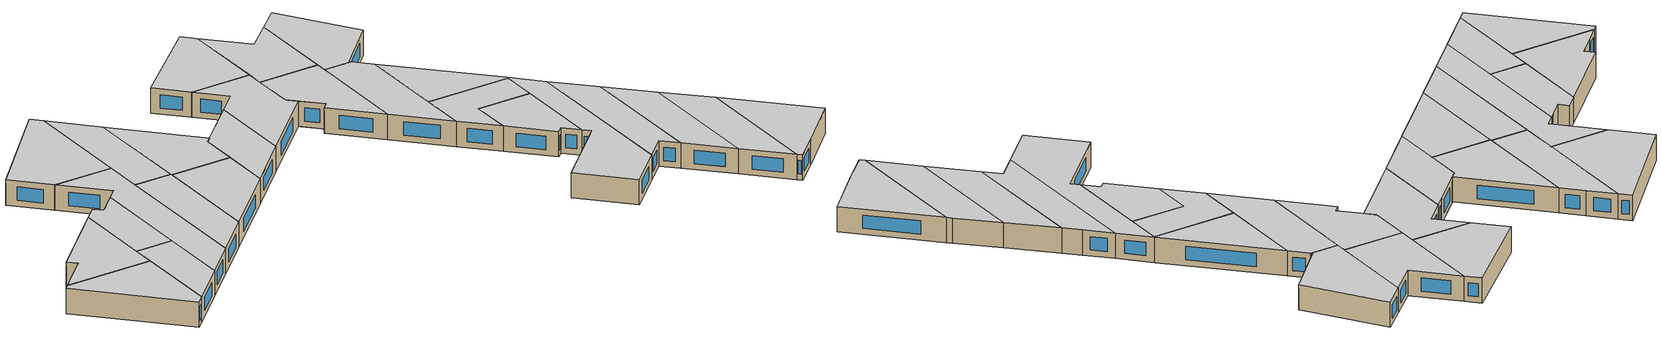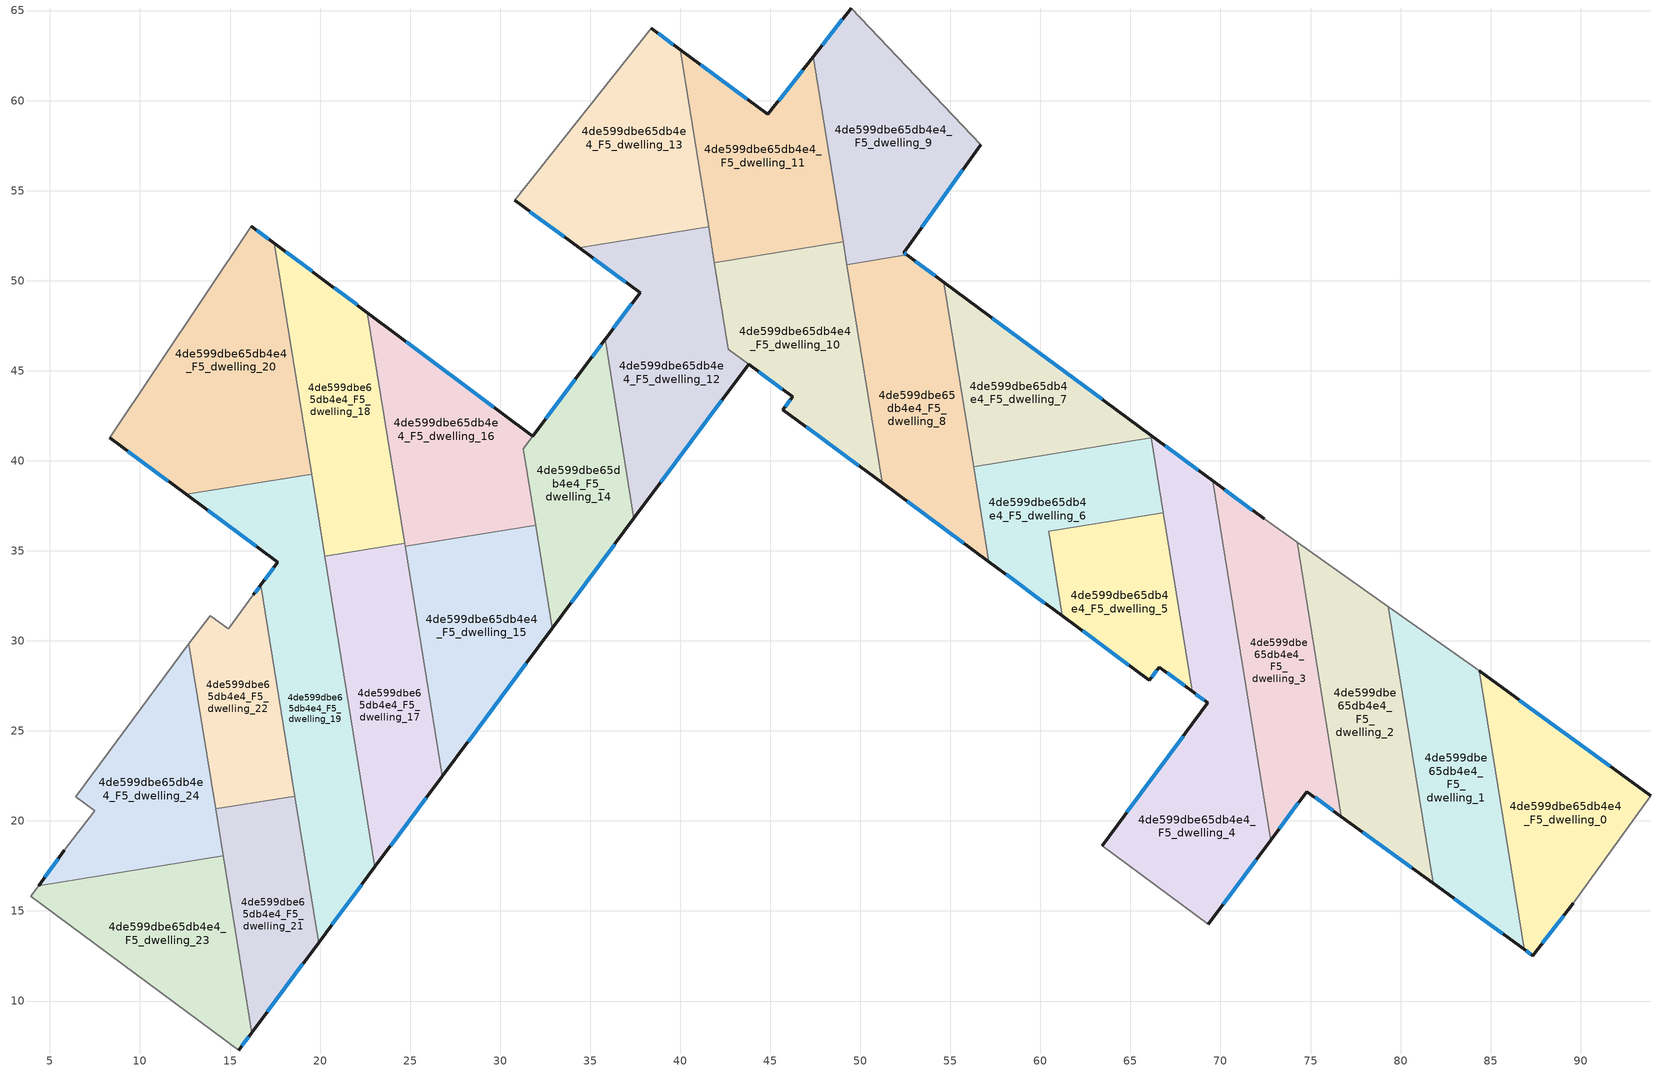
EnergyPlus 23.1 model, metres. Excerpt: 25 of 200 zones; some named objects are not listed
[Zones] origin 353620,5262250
4de599dbe65db4e4_F5_dwelling_0
 floor to 4de599dbe65db4e4_F4_dwelling_0 (EU_floor_Construction): 93.88,21.4 89.58,15.42 87.35,12.52 86.86,12.88 84.36,28.34 z15
 wall outside (EU_wall_Construction): 86.86,12.88 87.35,12.52 89.58,15.42 / 93.88,21.4 84.36,28.34 z15:18
 wall to 4de599dbe65db4e4_F5_dwelling_1 (EU_wall_Construction): 84.36,28.34 86.86,12.88 z15:18
 wall adiabatic (EU_wall_Construction): 89.58,15.42 93.88,21.4 z15:18
 window (EU_Window_Construction): 86.97,12.8 87.24,12.61 / 91.65,23.03 86.6,26.71 / 87.88,13.2 89.06,14.74 z15.7:17.3
 ceiling to 4de599dbe65db4e4_F6_dwelling_0 (EU_floor_Construction): 89.58,15.42 93.88,21.4 84.36,28.34 86.86,12.88 87.35,12.52 z18
4de599dbe65db4e4_F5_dwelling_1
 floor to 4de599dbe65db4e4_F4_dwelling_1 (EU_floor_Construction): 84.36,28.34 86.86,12.88 81.81,16.55 79.33,31.91 83.79,28.76 z15
 wall outside (EU_wall_Construction): 81.81,16.55 86.86,12.88 z15:18
 wall to 4de599dbe65db4e4_F5_dwelling_2 (EU_wall_Construction): 79.33,31.91 81.81,16.55 z15:18
 wall adiabatic (EU_wall_Construction): 84.36,28.34 83.79,28.76 79.33,31.91 z15:18
 window (EU_Window_Construction): 82.99,15.69 85.67,13.74 z15.7:17.3
 ceiling to 4de599dbe65db4e4_F6_dwelling_1 (EU_floor_Construction): 86.86,12.88 84.36,28.34 83.79,28.76 79.33,31.91 81.81,16.55 z18
4de599dbe65db4e4_F5_dwelling_10
 floor to 4de599dbe65db4e4_F4_dwelling_10 (EU_floor_Construction): 49.04,52.16 51.21,38.78 45.71,42.84 46.24,43.56 42.68,46.18 41.9,51 z15
 wall outside (EU_wall_Construction): 43.8,45.36 46.24,43.56 45.71,42.84 51.21,38.78 z15:18
 wall to 4de599dbe65db4e4_F5_dwelling_12 (EU_wall_Construction): 42.68,46.18 43.79,45.36 / 41.9,51 42.67,46.19 z15:18
 wall to 4de599dbe65db4e4_F5_dwelling_11 (EU_wall_Construction): 49.04,52.16 41.9,51 z15:18
 wall to 4de599dbe65db4e4_F5_dwelling_8 (EU_wall_Construction): 51.2,38.78 49.25,50.89 z15:18
 wall to 4de599dbe65db4e4_F5_dwelling_9 (EU_wall_Construction): 49.25,50.89 49.04,52.16 z15:18
 window (EU_Window_Construction): 47,41.89 49.91,39.73 / 46.11,43.39 45.83,43.01 / 44.37,44.93 45.66,43.98 z15.7:17.3
 ceiling to 4de599dbe65db4e4_F6_dwelling_10 (EU_floor_Construction): 51.21,38.78 49.04,52.16 41.9,51 42.68,46.18 46.24,43.56 45.71,42.84 z18
4de599dbe65db4e4_F5_dwelling_11
 floor to 4de599dbe65db4e4_F4_dwelling_11 (EU_floor_Construction): 47.39,62.44 49.04,52.16 41.9,51 39.99,62.83 44.86,59.23 z15
 wall outside (EU_wall_Construction): 47.39,62.44 44.86,59.23 39.99,62.83 z15:18
 wall to 4de599dbe65db4e4_F5_dwelling_9 (EU_wall_Construction): 49.04,52.16 47.39,62.44 z15:18
 wall to 4de599dbe65db4e4_F5_dwelling_13 (EU_wall_Construction): 39.99,62.83 41.58,52.99 z15:18
 wall to 4de599dbe65db4e4_F5_dwelling_12 (EU_wall_Construction): 41.58,52.99 41.9,51 z15:18
 window (EU_Window_Construction): 46.79,61.69 45.46,59.99 / 43.72,60.08 41.13,61.99 z15.7:17.3
 ceiling to 4de599dbe65db4e4_F6_dwelling_11 (EU_floor_Construction): 49.04,52.16 47.39,62.44 44.86,59.23 39.99,62.83 41.9,51 z18
4de599dbe65db4e4_F5_dwelling_12
 floor to 4de599dbe65db4e4_F4_dwelling_12 (EU_floor_Construction): 41.58,52.99 42.68,46.18 43.79,45.36 37.43,36.8 35.83,46.75 37.77,49.33 34.39,51.83 z15
 wall outside (EU_wall_Construction): 34.39,51.83 37.77,49.33 35.83,46.75 / 37.43,36.8 43.79,45.36 z15:18
 wall to 4de599dbe65db4e4_F5_dwelling_14 (EU_wall_Construction): 35.83,46.75 37.43,36.8 z15:18
 wall to 4de599dbe65db4e4_F5_dwelling_13 (EU_wall_Construction): 41.58,52.99 34.39,51.83 z15:18
 window (EU_Window_Construction): 37.31,48.73 36.28,47.35 / 35.18,51.24 36.97,49.92 / 38.93,38.81 42.3,43.35 z15.7:17.3
 ceiling to 4de599dbe65db4e4_F6_dwelling_12 (EU_floor_Construction): 37.43,36.8 43.79,45.36 42.68,46.18 41.58,52.99 34.39,51.83 37.77,49.33 35.83,46.75 z18
4de599dbe65db4e4_F5_dwelling_13
 floor to 4de599dbe65db4e4_F4_dwelling_13 (EU_floor_Construction): 39.99,62.83 41.58,52.99 34.39,51.83 30.82,54.46 38.4,64.01 z15
 wall outside (EU_wall_Construction): 30.82,54.46 34.39,51.83 / 39.99,62.83 38.4,64.01 z15:18
 wall adiabatic (EU_wall_Construction): 38.4,64.01 30.82,54.46 z15:18
 window (EU_Window_Construction): 31.66,53.84 33.55,52.44 / 39.61,63.11 38.77,63.73 z15.7:17.3
 ceiling to 4de599dbe65db4e4_F6_dwelling_13 (EU_floor_Construction): 41.58,52.99 39.99,62.83 38.4,64.01 30.82,54.46 34.39,51.83 z18
4de599dbe65db4e4_F5_dwelling_14
 floor to 4de599dbe65db4e4_F4_dwelling_14 (EU_floor_Construction): 35.83,46.75 37.43,36.8 32.89,30.7 31.29,40.66 34.88,45.49 z15
 wall outside (EU_wall_Construction): 32.89,30.7 37.43,36.8 / 35.83,46.75 34.88,45.49 31.81,41.37 z15:18
 wall to 4de599dbe65db4e4_F5_dwelling_15 (EU_wall_Construction): 31.97,36.41 32.89,30.7 z15:18
 wall to 4de599dbe65db4e4_F5_dwelling_16 (EU_wall_Construction): 31.81,41.37 31.28,40.66 / 31.29,40.66 31.97,36.41 z15:18
 window (EU_Window_Construction): 33.96,32.13 36.37,35.37 / 35.6,46.45 35.1,45.79 / 34.16,44.52 32.53,42.34 z15.7:17.3
 ceiling to 4de599dbe65db4e4_F6_dwelling_14 (EU_floor_Construction): 32.89,30.7 37.43,36.8 35.83,46.75 34.88,45.49 31.29,40.66 z18
4de599dbe65db4e4_F5_dwelling_15
 floor to 4de599dbe65db4e4_F4_dwelling_15 (EU_floor_Construction): 31.97,36.41 32.89,30.7 26.78,22.48 24.72,35.24 z15
 wall outside (EU_wall_Construction): 26.78,22.48 32.89,30.7 z15:18
 wall to 4de599dbe65db4e4_F5_dwelling_16 (EU_wall_Construction): 31.97,36.41 24.72,35.24 z15:18
 wall to 4de599dbe65db4e4_F5_dwelling_17 (EU_wall_Construction): 24.72,35.24 26.78,22.48 z15:18
 window (EU_Window_Construction): 28.22,24.41 31.46,28.77 z15.7:17.3
 ceiling to 4de599dbe65db4e4_F6_dwelling_15 (EU_floor_Construction): 26.78,22.48 32.89,30.7 31.97,36.41 24.72,35.24 z18
4de599dbe65db4e4_F5_dwelling_16
 floor to 4de599dbe65db4e4_F4_dwelling_16 (EU_floor_Construction): 31.81,41.37 31.28,40.66 31.97,36.41 24.72,35.24 24.69,35.42 22.63,48.23 z15
 wall outside (EU_wall_Construction): 31.81,41.37 22.63,48.23 z15:18
 wall to 4de599dbe65db4e4_F5_dwelling_18 (EU_wall_Construction): 22.63,48.23 24.69,35.42 z15:18
 wall to 4de599dbe65db4e4_F5_dwelling_17 (EU_wall_Construction): 24.69,35.42 24.72,35.24 z15:18
 window (EU_Window_Construction): 29.65,42.98 24.78,46.62 z15.7:17.3
 ceiling to 4de599dbe65db4e4_F6_dwelling_16 (EU_floor_Construction): 31.97,36.41 31.28,40.66 31.81,41.37 22.63,48.23 24.69,35.42 24.72,35.24 z18
4de599dbe65db4e4_F5_dwelling_17
 floor to 4de599dbe65db4e4_F4_dwelling_17 (EU_floor_Construction): 24.69,35.42 26.78,22.48 23.04,17.45 20.26,34.7 z15
 wall outside (EU_wall_Construction): 23.04,17.45 26.78,22.48 z15:18
 wall to 4de599dbe65db4e4_F5_dwelling_18 (EU_wall_Construction): 24.69,35.42 20.26,34.7 z15:18
 wall to 4de599dbe65db4e4_F5_dwelling_19 (EU_wall_Construction): 20.26,34.7 23.04,17.45 z15:18
 window (EU_Window_Construction): 23.92,18.63 25.91,21.3 z15.7:17.3
 ceiling to 4de599dbe65db4e4_F6_dwelling_17 (EU_floor_Construction): 23.04,17.45 26.78,22.48 24.69,35.42 20.26,34.7 z18
4de599dbe65db4e4_F5_dwelling_18
 floor to 4de599dbe65db4e4_F4_dwelling_18 (EU_floor_Construction): 22.63,48.23 24.69,35.42 20.26,34.7 17.45,52.08 20.22,50.03 z15
 wall outside (EU_wall_Construction): 22.63,48.23 20.22,50.03 17.45,52.08 z15:18
 wall to 4de599dbe65db4e4_F5_dwelling_20 (EU_wall_Construction): 17.45,52.08 19.52,39.26 z15:18
 wall to 4de599dbe65db4e4_F5_dwelling_19 (EU_wall_Construction): 19.52,39.25 20.26,34.7 z15:18
 window (EU_Window_Construction): 22.06,48.65 20.78,49.61 / 19.57,50.51 18.1,51.6 z15.7:17.3
 ceiling to 4de599dbe65db4e4_F6_dwelling_18 (EU_floor_Construction): 24.69,35.42 22.63,48.23 20.22,50.03 17.45,52.08 20.26,34.7 z18
4de599dbe65db4e4_F5_dwelling_19
 floor to 4de599dbe65db4e4_F4_dwelling_19 (EU_floor_Construction): 19.52,39.25 23.04,17.45 19.91,13.24 16.71,33.1 17.64,34.36 12.55,38.13 z15
 wall outside (EU_wall_Construction): 12.55,38.13 17.64,34.36 16.71,33.1 / 19.91,13.24 23.04,17.45 z15:18
 wall to 4de599dbe65db4e4_F5_dwelling_20 (EU_wall_Construction): 19.52,39.25 12.55,38.13 z15:18
 wall to 4de599dbe65db4e4_F5_dwelling_22 (EU_wall_Construction): 16.71,33.1 18.6,21.38 z15:18
 wall to 4de599dbe65db4e4_F5_dwelling_21 (EU_wall_Construction): 18.6,21.38 19.91,13.24 z15:18
 window (EU_Window_Construction): 17.42,34.06 16.93,33.4 / 13.75,37.24 16.45,35.24 / 20.65,14.22 22.31,16.46 z15.7:17.3
 ceiling to 4de599dbe65db4e4_F6_dwelling_19 (EU_floor_Construction): 19.91,13.24 23.04,17.45 19.52,39.25 12.55,38.13 17.64,34.36 16.71,33.1 z18
4de599dbe65db4e4_F5_dwelling_2
 floor to 4de599dbe65db4e4_F4_dwelling_2 (EU_floor_Construction): 79.33,31.91 81.81,16.55 76.72,20.24 74.26,35.48 z15
 wall outside (EU_wall_Construction): 76.72,20.24 81.81,16.55 z15:18
 wall to 4de599dbe65db4e4_F5_dwelling_3 (EU_wall_Construction): 74.26,35.48 76.72,20.24 z15:18
 wall adiabatic (EU_wall_Construction): 79.33,31.91 74.26,35.48 z15:18
 window (EU_Window_Construction): 77.91,19.37 80.61,17.41 z15.7:17.3
 ceiling to 4de599dbe65db4e4_F6_dwelling_2 (EU_floor_Construction): 81.81,16.55 79.33,31.91 74.26,35.48 76.72,20.24 z18
4de599dbe65db4e4_F5_dwelling_20
 floor to 4de599dbe65db4e4_F4_dwelling_20 (EU_floor_Construction): 17.45,52.08 19.52,39.25 12.55,38.13 8.31,41.28 16.19,53.02 z15
 wall outside (EU_wall_Construction): 8.31,41.28 12.55,38.13 / 17.45,52.08 16.19,53.02 z15:18
 wall adiabatic (EU_wall_Construction): 16.19,53.02 8.31,41.28 z15:18
 window (EU_Window_Construction): 9.31,40.54 11.56,38.87 / 17.16,52.3 16.48,52.8 z15.7:17.3
 ceiling to 4de599dbe65db4e4_F6_dwelling_20 (EU_floor_Construction): 19.52,39.25 17.45,52.08 16.19,53.02 8.31,41.28 12.55,38.13 z18
4de599dbe65db4e4_F5_dwelling_21
 floor to 4de599dbe65db4e4_F4_dwelling_21 (EU_floor_Construction): 18.6,21.38 19.91,13.24 16.2,8.24 14.2,20.67 z15
 wall outside (EU_wall_Construction): 16.2,8.24 19.91,13.24 z15:18
 wall to 4de599dbe65db4e4_F5_dwelling_22 (EU_wall_Construction): 18.6,21.38 14.2,20.67 z15:18
 wall to 4de599dbe65db4e4_F5_dwelling_23 (EU_wall_Construction): 14.62,18.06 16.2,8.24 z15:18
 wall to 4de599dbe65db4e4_F5_dwelling_24 (EU_wall_Construction): 14.19,20.67 14.62,18.06 z15:18
 window (EU_Window_Construction): 17.07,9.42 19.04,12.06 z15.7:17.3
 ceiling to 4de599dbe65db4e4_F6_dwelling_21 (EU_floor_Construction): 16.2,8.24 19.91,13.24 18.6,21.38 14.2,20.67 z18
4de599dbe65db4e4_F5_dwelling_22
 floor to 4de599dbe65db4e4_F4_dwelling_22 (EU_floor_Construction): 16.71,33.1 18.6,21.38 14.2,20.67 12.72,29.83 13.89,31.41 14.9,30.67 14.95,30.73 16.29,32.55 z15
 wall outside (EU_wall_Construction): 16.71,33.1 16.29,32.55 z15:18
 wall adiabatic (EU_wall_Construction): 16.29,32.55 14.95,30.73 14.9,30.67 13.89,31.41 12.72,29.83 z15:18
 wall to 4de599dbe65db4e4_F5_dwelling_24 (EU_wall_Construction): 12.72,29.83 14.2,20.67 z15:18
 window (EU_Window_Construction): 16.61,32.97 16.39,32.68 z15.7:17.3
 ceiling to 4de599dbe65db4e4_F6_dwelling_22 (EU_floor_Construction): 18.6,21.38 16.71,33.1 16.29,32.55 14.95,30.73 14.9,30.67 13.89,31.41 12.72,29.83 14.2,20.67 z18
4de599dbe65db4e4_F5_dwelling_23
 floor to 4de599dbe65db4e4_F4_dwelling_23 (EU_floor_Construction): 14.62,18.06 16.2,8.24 15.49,7.28 3.94,15.82 4.37,16.4 z15
 wall outside (EU_wall_Construction): 15.49,7.28 16.2,8.24 z15:18
 wall to 4de599dbe65db4e4_F5_dwelling_24 (EU_wall_Construction): 14.62,18.06 4.37,16.4 z15:18
 wall adiabatic (EU_wall_Construction): 4.37,16.4 3.94,15.82 15.49,7.28 z15:18
 window (EU_Window_Construction): 15.65,7.51 16.03,8.02 z15.7:17.3
 ceiling to 4de599dbe65db4e4_F6_dwelling_23 (EU_floor_Construction): 15.49,7.28 16.2,8.24 14.62,18.06 4.37,16.4 3.94,15.82 z18
4de599dbe65db4e4_F5_dwelling_24
 floor to 4de599dbe65db4e4_F4_dwelling_24 (EU_floor_Construction): 12.72,29.83 14.62,18.06 4.37,16.4 5.79,18.37 7.48,20.57 6.42,21.34 z15
 wall outside (EU_wall_Construction): 5.79,18.37 4.37,16.4 z15:18
 wall adiabatic (EU_wall_Construction): 12.72,29.83 6.42,21.34 7.48,20.57 5.79,18.37 z15:18
 window (EU_Window_Construction): 5.46,17.9 4.7,16.86 z15.7:17.3
 ceiling to 4de599dbe65db4e4_F6_dwelling_24 (EU_floor_Construction): 14.62,18.06 12.72,29.83 6.42,21.34 7.48,20.57 5.79,18.37 4.37,16.4 z18
4de599dbe65db4e4_F5_dwelling_3
 floor to 4de599dbe65db4e4_F4_dwelling_3 (EU_floor_Construction): 74.26,35.48 76.72,20.24 74.8,21.63 72.79,18.93 69.57,38.88 72.43,36.77 z15
 wall outside (EU_wall_Construction): 72.79,18.93 74.8,21.63 76.72,20.24 / 72.43,36.77 69.57,38.88 z15:18
 wall to 4de599dbe65db4e4_F5_dwelling_4 (EU_wall_Construction): 69.57,38.88 72.79,18.93 z15:18
 wall adiabatic (EU_wall_Construction): 74.26,35.48 72.43,36.77 z15:18
 window (EU_Window_Construction): 75.25,21.31 76.27,20.57 / 73.26,19.57 74.33,21 / 71.76,37.27 70.24,38.39 z15.7:17.3
 ceiling to 4de599dbe65db4e4_F6_dwelling_3 (EU_floor_Construction): 76.72,20.24 74.26,35.48 72.43,36.77 69.57,38.88 72.79,18.93 74.8,21.63 z18
4de599dbe65db4e4_F5_dwelling_4
 floor to 4de599dbe65db4e4_F4_dwelling_4 (EU_floor_Construction): 69.57,38.88 72.79,18.93 69.33,14.27 63.42,18.64 69.3,26.55 68.43,27.19 66.14,41.42 z15
 wall outside (EU_wall_Construction): 68.43,27.19 69.3,26.55 63.42,18.64 / 69.57,38.88 66.14,41.42 / 69.33,14.27 72.79,18.93 z15:18
 wall adiabatic (EU_wall_Construction): 63.42,18.64 69.33,14.27 z15:18
 wall to 4de599dbe65db4e4_F5_dwelling_5 (EU_wall_Construction): 66.83,37.11 68.43,27.19 z15:18
 wall to 4de599dbe65db4e4_F5_dwelling_6 (EU_wall_Construction): 66.16,41.27 66.83,37.11 z15:18
 wall to 4de599dbe65db4e4_F5_dwelling_7 (EU_wall_Construction): 66.14,41.42 66.16,41.27 z15:18
 window (EU_Window_Construction): 67.92,24.69 64.8,20.49 / 68.64,27.04 69.1,26.7 / 68.76,39.48 66.94,40.83 / 70.15,15.37 71.98,17.84 z15.7:17.3
 ceiling to 4de599dbe65db4e4_F6_dwelling_4 (EU_floor_Construction): 69.33,14.27 72.79,18.93 69.57,38.88 66.14,41.42 68.43,27.19 69.3,26.55 63.42,18.64 z18
4de599dbe65db4e4_F5_dwelling_5
 floor to 4de599dbe65db4e4_F4_dwelling_5 (EU_floor_Construction): 66.83,37.11 68.43,27.19 66.6,28.54 66.05,27.81 61.21,31.39 60.45,36.08 z15
 wall outside (EU_wall_Construction): 61.21,31.39 66.05,27.81 66.6,28.54 68.43,27.19 z15:18
 wall to 4de599dbe65db4e4_F5_dwelling_6 (EU_wall_Construction): 66.83,37.11 60.45,36.08 61.21,31.39 z15:18
 window (EU_Window_Construction): 67.03,28.22 68,27.51 / 66.18,27.98 66.47,28.37 / 62.35,30.55 64.92,28.65 z15.7:17.3
 ceiling to 4de599dbe65db4e4_F6_dwelling_5 (EU_floor_Construction): 68.43,27.19 66.83,37.11 60.45,36.08 61.21,31.39 66.05,27.81 66.6,28.54 z18
4de599dbe65db4e4_F5_dwelling_6
 floor to 4de599dbe65db4e4_F4_dwelling_6 (EU_floor_Construction): 66.16,41.27 66.83,37.11 60.45,36.08 61.21,31.39 57.14,34.4 56.29,39.68 z15
 wall outside (EU_wall_Construction): 57.14,34.4 61.21,31.39 z15:18
 wall to 4de599dbe65db4e4_F5_dwelling_7 (EU_wall_Construction): 66.16,41.27 56.29,39.68 z15:18
 wall to 4de599dbe65db4e4_F5_dwelling_8 (EU_wall_Construction): 56.29,39.68 57.14,34.4 z15:18
 window (EU_Window_Construction): 58.1,33.69 60.25,32.1 z15.7:17.3
 ceiling to 4de599dbe65db4e4_F6_dwelling_6 (EU_floor_Construction): 61.21,31.39 60.45,36.08 66.83,37.11 66.16,41.27 56.29,39.68 57.14,34.4 z18
4de599dbe65db4e4_F5_dwelling_7
 floor to 4de599dbe65db4e4_F4_dwelling_7 (EU_floor_Construction): 66.14,41.42 66.16,41.27 56.29,39.68 54.63,49.91 z15
 wall outside (EU_wall_Construction): 66.14,41.42 54.63,49.91 z15:18
 wall to 4de599dbe65db4e4_F5_dwelling_8 (EU_wall_Construction): 54.63,49.91 56.29,39.68 z15:18
 window (EU_Window_Construction): 63.43,43.42 57.33,47.92 z15.7:17.3
 ceiling to 4de599dbe65db4e4_F6_dwelling_7 (EU_floor_Construction): 66.16,41.27 66.14,41.42 54.63,49.91 56.29,39.68 z18
4de599dbe65db4e4_F5_dwelling_8
 floor to 4de599dbe65db4e4_F4_dwelling_8 (EU_floor_Construction): 54.63,49.91 57.14,34.4 51.21,38.78 49.25,50.89 52.58,51.43 z15
 wall outside (EU_wall_Construction): 51.21,38.78 57.14,34.4 / 54.63,49.91 52.58,51.43 z15:18
 wall to 4de599dbe65db4e4_F5_dwelling_9 (EU_wall_Construction): 52.58,51.43 49.25,50.89 z15:18
 window (EU_Window_Construction): 52.6,37.75 55.75,35.43 / 54.15,50.27 53.06,51.07 z15.7:17.3
 ceiling to 4de599dbe65db4e4_F6_dwelling_8 (EU_floor_Construction): 57.14,34.4 54.63,49.91 52.58,51.43 49.25,50.89 51.21,38.78 z18
4de599dbe65db4e4_F5_dwelling_9
 floor to 4de599dbe65db4e4_F4_dwelling_9 (EU_floor_Construction): 49.5,65.14 56.7,57.56 52.41,51.56 52.58,51.43 49.25,50.89 47.39,62.44 z15
 wall outside (EU_wall_Construction): 52.58,51.43 52.41,51.56 56.7,57.56 / 49.5,65.14 47.39,62.44 z15:18
 wall adiabatic (EU_wall_Construction): 56.7,57.56 49.5,65.14 z15:18
 window (EU_Window_Construction): 53.41,52.97 55.69,56.15 / 52.54,51.46 52.45,51.53 / 49.01,64.51 47.88,63.08 z15.7:17.3
 ceiling to 4de599dbe65db4e4_F6_dwelling_9 (EU_floor_Construction): 52.58,51.43 52.41,51.56 56.7,57.56 49.5,65.14 47.39,62.44 49.25,50.89 z18
[Building]
EU S2 Campaign: North Axis=0; Terrain=City; Solar Distribution=FullExterior
[Site:Location]
Budapest.Ferenc.Liszt.Intl.AP: Latitude=47.437; Longitude=19.256; Time Zone=1; Elevation=185
[SizingPeriod:WeatherFileDays]
AnnualSizingPeriod: Begin Month=1; Begin Day of Month=1; End Month=12; End Day of Month=31; Day of Week for Start Day=Monday; Use Weather File Daylight Saving Period=No; Use Weather File Rain and Snow Indicators=No
[MATERIAL]
EU_InternalMass_Material: Roughness=MediumRough; Thickness=0.1; Conductivity=1; Density=1800; Specific Heat=900; Thermal Absorptance=0.9; Solar Absorptance=0.7; Visible Absorptance=0.7
[MATERIAL:NOMASS] Roughness=MediumRough; Thermal Absorptance=0.9; Solar Absorptance=0.7; Visible Absorptance=0.7
Name | Thermal Resistance
EU_wall_NoMass | 0.832559
EU_floor_NoMass | 0.872794
[WINDOWMATERIAL:SIMPLEGLAZINGSYSTEM]
EU_Window_SimpleGlazing: UFactor=2.79869; Solar Heat Gain Coefficient=0.75; Visible Transmittance=0.75
[CONSTRUCTION]
EU_wall_Construction: EU_wall_NoMass
EU_floor_Construction: EU_floor_NoMass
EU_Window_Construction: EU_Window_SimpleGlazing
EU_InternalMass_Construction: EU_InternalMass_Material
[ZONE] Type=1; Multiplier=1; Ceiling Height=autocalculate; Floor Area=autocalculate; Part of Total Floor Area=Yes
Name | Volume
4de599dbe65db4e4_F5_dwelling_0 | 206.161
4de599dbe65db4e4_F5_dwelling_1 | 206.191
4de599dbe65db4e4_F5_dwelling_10 | 203.361
4de599dbe65db4e4_F5_dwelling_11 | 206.166
4de599dbe65db4e4_F5_dwelling_12 | 228.977
4de599dbe65db4e4_F5_dwelling_13 | 226.167
4de599dbe65db4e4_F5_dwelling_14 | 164.976
4de599dbe65db4e4_F5_dwelling_15 | 206.197
4de599dbe65db4e4_F5_dwelling_16 | 207.38
4de599dbe65db4e4_F5_dwelling_17 | 206.142
4de599dbe65db4e4_F5_dwelling_18 | 206.139
4de599dbe65db4e4_F5_dwelling_19 | 282.927
4de599dbe65db4e4_F5_dwelling_2 | 206.182
4de599dbe65db4e4_F5_dwelling_20 | 282.941
4de599dbe65db4e4_F5_dwelling_21 | 139.459
4de599dbe65db4e4_F5_dwelling_22 | 139.452
4de599dbe65db4e4_F5_dwelling_23 | 196.178
4de599dbe65db4e4_F5_dwelling_24 | 196.15
4de599dbe65db4e4_F5_dwelling_3 | 206.205
4de599dbe65db4e4_F5_dwelling_4 | 321.205
4de599dbe65db4e4_F5_dwelling_5 | 148.641
4de599dbe65db4e4_F5_dwelling_6 | 157.716
4de599dbe65db4e4_F5_dwelling_7 | 157.745
4de599dbe65db4e4_F5_dwelling_8; 4de599dbe65db4e4_F5_dwelling_9 | 225.868
[INTERNALMASS] Construction=EU_InternalMass_Construction
Name | Zone or ZoneList | Surface Area
4de599dbe65db4e4_F5_dwelling_0_EU_InternalMass | 4de599dbe65db4e4_F5_dwelling_0 | 68.7205
4de599dbe65db4e4_F5_dwelling_1_EU_InternalMass | 4de599dbe65db4e4_F5_dwelling_1 | 68.7302
4de599dbe65db4e4_F5_dwelling_2_EU_InternalMass | 4de599dbe65db4e4_F5_dwelling_2 | 68.7272
4de599dbe65db4e4_F5_dwelling_3_EU_InternalMass | 4de599dbe65db4e4_F5_dwelling_3 | 68.735
4de599dbe65db4e4_F5_dwelling_4_EU_InternalMass | 4de599dbe65db4e4_F5_dwelling_4 | 107.066
4de599dbe65db4e4_F5_dwelling_5_EU_InternalMass | 4de599dbe65db4e4_F5_dwelling_5 | 49.5475
4de599dbe65db4e4_F5_dwelling_6_EU_InternalMass | 4de599dbe65db4e4_F5_dwelling_6 | 52.5721
4de599dbe65db4e4_F5_dwelling_7_EU_InternalMass | 4de599dbe65db4e4_F5_dwelling_7 | 52.5799
4de599dbe65db4e4_F5_dwelling_8_EU_InternalMass | 4de599dbe65db4e4_F5_dwelling_8 | 75.2889
4de599dbe65db4e4_F5_dwelling_9_EU_InternalMass | 4de599dbe65db4e4_F5_dwelling_9 | 75.2868
4de599dbe65db4e4_F5_dwelling_10_EU_InternalMass | 4de599dbe65db4e4_F5_dwelling_10 | 67.7873
4de599dbe65db4e4_F5_dwelling_11_EU_InternalMass | 4de599dbe65db4e4_F5_dwelling_11 | 68.7213
4de599dbe65db4e4_F5_dwelling_12_EU_InternalMass | 4de599dbe65db4e4_F5_dwelling_12 | 76.3251
4de599dbe65db4e4_F5_dwelling_13_EU_InternalMass | 4de599dbe65db4e4_F5_dwelling_13 | 75.3926
4de599dbe65db4e4_F5_dwelling_14_EU_InternalMass | 4de599dbe65db4e4_F5_dwelling_14 | 55.0033
4de599dbe65db4e4_F5_dwelling_15_EU_InternalMass | 4de599dbe65db4e4_F5_dwelling_15 | 68.7342
4de599dbe65db4e4_F5_dwelling_16_EU_InternalMass | 4de599dbe65db4e4_F5_dwelling_16 | 69.1292
4de599dbe65db4e4_F5_dwelling_17_EU_InternalMass | 4de599dbe65db4e4_F5_dwelling_17 | 68.7122
4de599dbe65db4e4_F5_dwelling_18_EU_InternalMass | 4de599dbe65db4e4_F5_dwelling_18 | 68.7133
4de599dbe65db4e4_F5_dwelling_19_EU_InternalMass | 4de599dbe65db4e4_F5_dwelling_19 | 94.3094
4de599dbe65db4e4_F5_dwelling_20_EU_InternalMass | 4de599dbe65db4e4_F5_dwelling_20 | 94.3149
4de599dbe65db4e4_F5_dwelling_21_EU_InternalMass | 4de599dbe65db4e4_F5_dwelling_21 | 46.4874
4de599dbe65db4e4_F5_dwelling_22_EU_InternalMass | 4de599dbe65db4e4_F5_dwelling_22 | 46.4841
4de599dbe65db4e4_F5_dwelling_23_EU_InternalMass | 4de599dbe65db4e4_F5_dwelling_23 | 65.3925
4de599dbe65db4e4_F5_dwelling_24_EU_InternalMass | 4de599dbe65db4e4_F5_dwelling_24 | 65.3816
[OTHEREQUIPMENT] Fuel Type=Electricity; Design Level Calculation Method=Watts/Area; Power per Zone Floor Area=1; Fraction Latent=0; Fraction Radiant=0; Fraction Lost=0; Carbon Dioxide Generation Rate=0; EndUse Subcategory=EU_Step8_InternalGains
Name | Zone or ZoneList or Space or SpaceList | Schedule
EU_Step8_InternalGain_4de599dbe65db4e4_F5_dwelling_0_f000 | 4de599dbe65db4e4_F5_dwelling_0 | EU_Step8_GainSchedule_4de599dbe65db4e4_F5_dwelling_0_f000
EU_Step8_InternalGain_4de599dbe65db4e4_F5_dwelling_1_f000 | 4de599dbe65db4e4_F5_dwelling_1 | EU_Step8_GainSchedule_4de599dbe65db4e4_F5_dwelling_1_f000
EU_Step8_InternalGain_4de599dbe65db4e4_F5_dwelling_2_f000 | 4de599dbe65db4e4_F5_dwelling_2 | EU_Step8_GainSchedule_4de599dbe65db4e4_F5_dwelling_2_f000
EU_Step8_InternalGain_4de599dbe65db4e4_F5_dwelling_3_f000 | 4de599dbe65db4e4_F5_dwelling_3 | EU_Step8_GainSchedule_4de599dbe65db4e4_F5_dwelling_3_f000
EU_Step8_InternalGain_4de599dbe65db4e4_F5_dwelling_4_f000 | 4de599dbe65db4e4_F5_dwelling_4 | EU_Step8_GainSchedule_4de599dbe65db4e4_F5_dwelling_4_f000
EU_Step8_InternalGain_4de599dbe65db4e4_F5_dwelling_5_f000 | 4de599dbe65db4e4_F5_dwelling_5 | EU_Step8_GainSchedule_4de599dbe65db4e4_F5_dwelling_5_f000
EU_Step8_InternalGain_4de599dbe65db4e4_F5_dwelling_6_f000 | 4de599dbe65db4e4_F5_dwelling_6 | EU_Step8_GainSchedule_4de599dbe65db4e4_F5_dwelling_6_f000
EU_Step8_InternalGain_4de599dbe65db4e4_F5_dwelling_7_f000 | 4de599dbe65db4e4_F5_dwelling_7 | EU_Step8_GainSchedule_4de599dbe65db4e4_F5_dwelling_7_f000
EU_Step8_InternalGain_4de599dbe65db4e4_F5_dwelling_8_f000 | 4de599dbe65db4e4_F5_dwelling_8 | EU_Step8_GainSchedule_4de599dbe65db4e4_F5_dwelling_8_f000
EU_Step8_InternalGain_4de599dbe65db4e4_F5_dwelling_9_f000 | 4de599dbe65db4e4_F5_dwelling_9 | EU_Step8_GainSchedule_4de599dbe65db4e4_F5_dwelling_9_f000
EU_Step8_InternalGain_4de599dbe65db4e4_F5_dwelling_10_f000 | 4de599dbe65db4e4_F5_dwelling_10 | EU_Step8_GainSchedule_4de599dbe65db4e4_F5_dwelling_10_f000
EU_Step8_InternalGain_4de599dbe65db4e4_F5_dwelling_11_f000 | 4de599dbe65db4e4_F5_dwelling_11 | EU_Step8_GainSchedule_4de599dbe65db4e4_F5_dwelling_11_f000
EU_Step8_InternalGain_4de599dbe65db4e4_F5_dwelling_12_f000 | 4de599dbe65db4e4_F5_dwelling_12 | EU_Step8_GainSchedule_4de599dbe65db4e4_F5_dwelling_12_f000
EU_Step8_InternalGain_4de599dbe65db4e4_F5_dwelling_13_f000 | 4de599dbe65db4e4_F5_dwelling_13 | EU_Step8_GainSchedule_4de599dbe65db4e4_F5_dwelling_13_f000
EU_Step8_InternalGain_4de599dbe65db4e4_F5_dwelling_14_f000 | 4de599dbe65db4e4_F5_dwelling_14 | EU_Step8_GainSchedule_4de599dbe65db4e4_F5_dwelling_14_f000
EU_Step8_InternalGain_4de599dbe65db4e4_F5_dwelling_15_f000 | 4de599dbe65db4e4_F5_dwelling_15 | EU_Step8_GainSchedule_4de599dbe65db4e4_F5_dwelling_15_f000
EU_Step8_InternalGain_4de599dbe65db4e4_F5_dwelling_16_f000 | 4de599dbe65db4e4_F5_dwelling_16 | EU_Step8_GainSchedule_4de599dbe65db4e4_F5_dwelling_16_f000
EU_Step8_InternalGain_4de599dbe65db4e4_F5_dwelling_17_f000 | 4de599dbe65db4e4_F5_dwelling_17 | EU_Step8_GainSchedule_4de599dbe65db4e4_F5_dwelling_17_f000
EU_Step8_InternalGain_4de599dbe65db4e4_F5_dwelling_18_f000 | 4de599dbe65db4e4_F5_dwelling_18 | EU_Step8_GainSchedule_4de599dbe65db4e4_F5_dwelling_18_f000
EU_Step8_InternalGain_4de599dbe65db4e4_F5_dwelling_19_f000 | 4de599dbe65db4e4_F5_dwelling_19 | EU_Step8_GainSchedule_4de599dbe65db4e4_F5_dwelling_19_f000
EU_Step8_InternalGain_4de599dbe65db4e4_F5_dwelling_20_f000 | 4de599dbe65db4e4_F5_dwelling_20 | EU_Step8_GainSchedule_4de599dbe65db4e4_F5_dwelling_20_f000
EU_Step8_InternalGain_4de599dbe65db4e4_F5_dwelling_21_f000 | 4de599dbe65db4e4_F5_dwelling_21 | EU_Step8_GainSchedule_4de599dbe65db4e4_F5_dwelling_21_f000
EU_Step8_InternalGain_4de599dbe65db4e4_F5_dwelling_22_f000 | 4de599dbe65db4e4_F5_dwelling_22 | EU_Step8_GainSchedule_4de599dbe65db4e4_F5_dwelling_22_f000
EU_Step8_InternalGain_4de599dbe65db4e4_F5_dwelling_23_f000 | 4de599dbe65db4e4_F5_dwelling_23 | EU_Step8_GainSchedule_4de599dbe65db4e4_F5_dwelling_23_f000
EU_Step8_InternalGain_4de599dbe65db4e4_F5_dwelling_24_f000 | 4de599dbe65db4e4_F5_dwelling_24 | EU_Step8_GainSchedule_4de599dbe65db4e4_F5_dwelling_24_f000
[ZONEVENTILATION:DESIGNFLOWRATE] Schedule=EU_AlwaysOn; Design Flow Rate Calculation Method=AirChanges/Hour; Air Changes per Hour=0.475469; Ventilation Type=Natural; Fan Pressure Rise=0; Fan Total Efficiency=1; Constant Term Coefficient=1; Temperature Term Coefficient=0; Velocity Term Coefficient=0; Velocity Squared Term Coefficient=0; Minimum Indoor Temperature=-100; Maximum Indoor Temperature=100; Delta Temperature=-100; Minimum Outdoor Temperature=-100; Maximum Outdoor Temperature=100; Maximum Wind Speed=40
Name | Zone or ZoneList or Space or SpaceList
EU_ConstantAir_4de599dbe65db4e4_F5_dwelling_0 | 4de599dbe65db4e4_F5_dwelling_0
EU_ConstantAir_4de599dbe65db4e4_F5_dwelling_1 | 4de599dbe65db4e4_F5_dwelling_1
EU_ConstantAir_4de599dbe65db4e4_F5_dwelling_2 | 4de599dbe65db4e4_F5_dwelling_2
EU_ConstantAir_4de599dbe65db4e4_F5_dwelling_3 | 4de599dbe65db4e4_F5_dwelling_3
EU_ConstantAir_4de599dbe65db4e4_F5_dwelling_4 | 4de599dbe65db4e4_F5_dwelling_4
EU_ConstantAir_4de599dbe65db4e4_F5_dwelling_5 | 4de599dbe65db4e4_F5_dwelling_5
EU_ConstantAir_4de599dbe65db4e4_F5_dwelling_6 | 4de599dbe65db4e4_F5_dwelling_6
EU_ConstantAir_4de599dbe65db4e4_F5_dwelling_7 | 4de599dbe65db4e4_F5_dwelling_7
EU_ConstantAir_4de599dbe65db4e4_F5_dwelling_8 | 4de599dbe65db4e4_F5_dwelling_8
EU_ConstantAir_4de599dbe65db4e4_F5_dwelling_9 | 4de599dbe65db4e4_F5_dwelling_9
EU_ConstantAir_4de599dbe65db4e4_F5_dwelling_10 | 4de599dbe65db4e4_F5_dwelling_10
EU_ConstantAir_4de599dbe65db4e4_F5_dwelling_11 | 4de599dbe65db4e4_F5_dwelling_11
EU_ConstantAir_4de599dbe65db4e4_F5_dwelling_12 | 4de599dbe65db4e4_F5_dwelling_12
EU_ConstantAir_4de599dbe65db4e4_F5_dwelling_13 | 4de599dbe65db4e4_F5_dwelling_13
EU_ConstantAir_4de599dbe65db4e4_F5_dwelling_14 | 4de599dbe65db4e4_F5_dwelling_14
EU_ConstantAir_4de599dbe65db4e4_F5_dwelling_15 | 4de599dbe65db4e4_F5_dwelling_15
EU_ConstantAir_4de599dbe65db4e4_F5_dwelling_16 | 4de599dbe65db4e4_F5_dwelling_16
EU_ConstantAir_4de599dbe65db4e4_F5_dwelling_17 | 4de599dbe65db4e4_F5_dwelling_17
EU_ConstantAir_4de599dbe65db4e4_F5_dwelling_18 | 4de599dbe65db4e4_F5_dwelling_18
EU_ConstantAir_4de599dbe65db4e4_F5_dwelling_19 | 4de599dbe65db4e4_F5_dwelling_19
EU_ConstantAir_4de599dbe65db4e4_F5_dwelling_20 | 4de599dbe65db4e4_F5_dwelling_20
EU_ConstantAir_4de599dbe65db4e4_F5_dwelling_21 | 4de599dbe65db4e4_F5_dwelling_21
EU_ConstantAir_4de599dbe65db4e4_F5_dwelling_22 | 4de599dbe65db4e4_F5_dwelling_22
EU_ConstantAir_4de599dbe65db4e4_F5_dwelling_23 | 4de599dbe65db4e4_F5_dwelling_23
EU_ConstantAir_4de599dbe65db4e4_F5_dwelling_24 | 4de599dbe65db4e4_F5_dwelling_24
[HVACTEMPLATE:ZONE:IDEALLOADSAIRSYSTEM] System Availability Schedule=EU_AlwaysOn; Maximum Heating Supply Air Temperature=50; Minimum Cooling Supply Air Temperature=13; Maximum Heating Supply Air Humidity Ratio=0.0156; Minimum Cooling Supply Air Humidity Ratio=0.0077; Heating Limit=NoLimit; Cooling Limit=NoLimit; Heating Availability Schedule=EU_AlwaysOn; Cooling Availability Schedule=EU_CoolingOff; Dehumidification Control Type=ConstantSensibleHeatRatio; Cooling Sensible Heat Ratio=0.7; Dehumidification Setpoint=60; Humidification Control Type=None; Humidification Setpoint=30; Outdoor Air Method=None; Outdoor Air Flow Rate per Person=0.00944; Outdoor Air Flow Rate per Zone Floor Area=0; Outdoor Air Flow Rate per Zone=0; Demand Controlled Ventilation Type=None; Outdoor Air Economizer Type=NoEconomizer; Heat Recovery Type=None; Sensible Heat Recovery Effectiveness=0.7; Latent Heat Recovery Effectiveness=0.65
Name | Template Thermostat
4de599dbe65db4e4_F5_dwelling_0 | EU_HeatOnly_4de599dbe65db4e4_F5_dwelling_0
4de599dbe65db4e4_F5_dwelling_1 | EU_HeatOnly_4de599dbe65db4e4_F5_dwelling_1
4de599dbe65db4e4_F5_dwelling_2 | EU_HeatOnly_4de599dbe65db4e4_F5_dwelling_2
4de599dbe65db4e4_F5_dwelling_3 | EU_HeatOnly_4de599dbe65db4e4_F5_dwelling_3
4de599dbe65db4e4_F5_dwelling_4 | EU_HeatOnly_4de599dbe65db4e4_F5_dwelling_4
4de599dbe65db4e4_F5_dwelling_5 | EU_HeatOnly_4de599dbe65db4e4_F5_dwelling_5
4de599dbe65db4e4_F5_dwelling_6 | EU_HeatOnly_4de599dbe65db4e4_F5_dwelling_6
4de599dbe65db4e4_F5_dwelling_7 | EU_HeatOnly_4de599dbe65db4e4_F5_dwelling_7
4de599dbe65db4e4_F5_dwelling_8 | EU_HeatOnly_4de599dbe65db4e4_F5_dwelling_8
4de599dbe65db4e4_F5_dwelling_9 | EU_HeatOnly_4de599dbe65db4e4_F5_dwelling_9
4de599dbe65db4e4_F5_dwelling_10 | EU_HeatOnly_4de599dbe65db4e4_F5_dwelling_10
4de599dbe65db4e4_F5_dwelling_11 | EU_HeatOnly_4de599dbe65db4e4_F5_dwelling_11
4de599dbe65db4e4_F5_dwelling_12 | EU_HeatOnly_4de599dbe65db4e4_F5_dwelling_12
4de599dbe65db4e4_F5_dwelling_13 | EU_HeatOnly_4de599dbe65db4e4_F5_dwelling_13
4de599dbe65db4e4_F5_dwelling_14 | EU_HeatOnly_4de599dbe65db4e4_F5_dwelling_14
4de599dbe65db4e4_F5_dwelling_15 | EU_HeatOnly_4de599dbe65db4e4_F5_dwelling_15
4de599dbe65db4e4_F5_dwelling_16 | EU_HeatOnly_4de599dbe65db4e4_F5_dwelling_16
4de599dbe65db4e4_F5_dwelling_17 | EU_HeatOnly_4de599dbe65db4e4_F5_dwelling_17
4de599dbe65db4e4_F5_dwelling_18 | EU_HeatOnly_4de599dbe65db4e4_F5_dwelling_18
4de599dbe65db4e4_F5_dwelling_19 | EU_HeatOnly_4de599dbe65db4e4_F5_dwelling_19
4de599dbe65db4e4_F5_dwelling_20 | EU_HeatOnly_4de599dbe65db4e4_F5_dwelling_20
4de599dbe65db4e4_F5_dwelling_21 | EU_HeatOnly_4de599dbe65db4e4_F5_dwelling_21
4de599dbe65db4e4_F5_dwelling_22 | EU_HeatOnly_4de599dbe65db4e4_F5_dwelling_22
4de599dbe65db4e4_F5_dwelling_23 | EU_HeatOnly_4de599dbe65db4e4_F5_dwelling_23
4de599dbe65db4e4_F5_dwelling_24 | EU_HeatOnly_4de599dbe65db4e4_F5_dwelling_24
[SIZING:ZONE] Zone Cooling Design Supply Air Temperature Input Method=SupplyAirTemperature; Zone Cooling Design Supply Air Temperature=13; Zone Heating Design Supply Air Temperature Input Method=SupplyAirTemperature; Zone Heating Design Supply Air Temperature=50; Zone Cooling Design Supply Air Humidity Ratio=0.008; Zone Heating Design Supply Air Humidity Ratio=0.008; Cooling Design Air Flow Method=DesignDay; Cooling Design Air Flow Rate=0; Cooling Minimum Air Flow per Zone Floor Area=0.000762; Cooling Minimum Air Flow=0; Cooling Minimum Air Flow Fraction=0.2; Heating Design Air Flow Method=DesignDay; Heating Design Air Flow Rate=0; Heating Maximum Air Flow per Zone Floor Area=0.002032; Heating Maximum Air Flow=0.141576; Heating Maximum Air Flow Fraction=0.3; Account for Dedicated Outdoor Air System=No; Dedicated Outdoor Air System Control Strategy=NeutralSupplyAir; Dedicated Outdoor Air Low Setpoint Temperature for Design=autosize; Dedicated Outdoor Air High Setpoint Temperature for Design=autosize; Zone Load Sizing Method=Sensible Load Only No Latent Load; Zone Latent Cooling Design Supply Air Humidity Ratio Input Method=HumidityRatioDifference; Zone Cooling Design Supply Air Humidity Ratio Difference=0.005; Zone Latent Heating Design Supply Air Humidity Ratio Input Method=HumidityRatioDifference; Zone Humidification Design Supply Air Humidity Ratio Difference=0.005
4de599dbe65db4e4_F5_dwelling_0; 4de599dbe65db4e4_F5_dwelling_1; 4de599dbe65db4e4_F5_dwelling_2; 4de599dbe65db4e4_F5_dwelling_3; 4de599dbe65db4e4_F5_dwelling_4; 4de599dbe65db4e4_F5_dwelling_5; 4de599dbe65db4e4_F5_dwelling_6; 4de599dbe65db4e4_F5_dwelling_7; 4de599dbe65db4e4_F5_dwelling_8; 4de599dbe65db4e4_F5_dwelling_9; 4de599dbe65db4e4_F5_dwelling_10; 4de599dbe65db4e4_F5_dwelling_11; 4de599dbe65db4e4_F5_dwelling_12; 4de599dbe65db4e4_F5_dwelling_13; 4de599dbe65db4e4_F5_dwelling_14; 4de599dbe65db4e4_F5_dwelling_15; 4de599dbe65db4e4_F5_dwelling_16; 4de599dbe65db4e4_F5_dwelling_17; 4de599dbe65db4e4_F5_dwelling_18; 4de599dbe65db4e4_F5_dwelling_19; 4de599dbe65db4e4_F5_dwelling_20; 4de599dbe65db4e4_F5_dwelling_21; 4de599dbe65db4e4_F5_dwelling_22; 4de599dbe65db4e4_F5_dwelling_23; 4de599dbe65db4e4_F5_dwelling_24
[SCHEDULE:CONSTANT]
Name | Hourly Value
EU_AlwaysOn | 1
EU_CoolingOff | 0
[SCHEDULE:FILE] Column Number=1; Rows to Skip at Top=0; Number of Hours of Data=8760; Column Separator=Comma; Interpolate to Timestep=No; Minutes per Item=60; Adjust Schedule for Daylight Savings=Yes
Name | File
EU_Step8_GainSchedule_4de599dbe65db4e4_F5_dwelling_0_f000 | ../../schedules/4de599dbe65db4e4/4de599dbe65db4e4_F5_dwelling_0_f000_gain.csv
EU_Step8_GainSchedule_4de599dbe65db4e4_F5_dwelling_1_f000 | ../../schedules/4de599dbe65db4e4/4de599dbe65db4e4_F5_dwelling_1_f000_gain.csv
EU_Step8_GainSchedule_4de599dbe65db4e4_F5_dwelling_2_f000 | ../../schedules/4de599dbe65db4e4/4de599dbe65db4e4_F5_dwelling_2_f000_gain.csv
EU_Step8_GainSchedule_4de599dbe65db4e4_F5_dwelling_3_f000 | ../../schedules/4de599dbe65db4e4/4de599dbe65db4e4_F5_dwelling_3_f000_gain.csv
EU_Step8_GainSchedule_4de599dbe65db4e4_F5_dwelling_4_f000 | ../../schedules/4de599dbe65db4e4/4de599dbe65db4e4_F5_dwelling_4_f000_gain.csv
EU_Step8_GainSchedule_4de599dbe65db4e4_F5_dwelling_5_f000 | ../../schedules/4de599dbe65db4e4/4de599dbe65db4e4_F5_dwelling_5_f000_gain.csv
EU_Step8_GainSchedule_4de599dbe65db4e4_F5_dwelling_6_f000 | ../../schedules/4de599dbe65db4e4/4de599dbe65db4e4_F5_dwelling_6_f000_gain.csv
EU_Step8_GainSchedule_4de599dbe65db4e4_F5_dwelling_7_f000 | ../../schedules/4de599dbe65db4e4/4de599dbe65db4e4_F5_dwelling_7_f000_gain.csv
EU_Step8_GainSchedule_4de599dbe65db4e4_F5_dwelling_8_f000 | ../../schedules/4de599dbe65db4e4/4de599dbe65db4e4_F5_dwelling_8_f000_gain.csv
EU_Step8_GainSchedule_4de599dbe65db4e4_F5_dwelling_9_f000 | ../../schedules/4de599dbe65db4e4/4de599dbe65db4e4_F5_dwelling_9_f000_gain.csv
EU_Step8_GainSchedule_4de599dbe65db4e4_F5_dwelling_10_f000 | ../../schedules/4de599dbe65db4e4/4de599dbe65db4e4_F5_dwelling_10_f000_gain.csv
EU_Step8_GainSchedule_4de599dbe65db4e4_F5_dwelling_11_f000 | ../../schedules/4de599dbe65db4e4/4de599dbe65db4e4_F5_dwelling_11_f000_gain.csv
EU_Step8_GainSchedule_4de599dbe65db4e4_F5_dwelling_12_f000 | ../../schedules/4de599dbe65db4e4/4de599dbe65db4e4_F5_dwelling_12_f000_gain.csv
EU_Step8_GainSchedule_4de599dbe65db4e4_F5_dwelling_13_f000 | ../../schedules/4de599dbe65db4e4/4de599dbe65db4e4_F5_dwelling_13_f000_gain.csv
EU_Step8_GainSchedule_4de599dbe65db4e4_F5_dwelling_14_f000 | ../../schedules/4de599dbe65db4e4/4de599dbe65db4e4_F5_dwelling_14_f000_gain.csv
EU_Step8_GainSchedule_4de599dbe65db4e4_F5_dwelling_15_f000 | ../../schedules/4de599dbe65db4e4/4de599dbe65db4e4_F5_dwelling_15_f000_gain.csv
EU_Step8_GainSchedule_4de599dbe65db4e4_F5_dwelling_16_f000 | ../../schedules/4de599dbe65db4e4/4de599dbe65db4e4_F5_dwelling_16_f000_gain.csv
EU_Step8_GainSchedule_4de599dbe65db4e4_F5_dwelling_17_f000 | ../../schedules/4de599dbe65db4e4/4de599dbe65db4e4_F5_dwelling_17_f000_gain.csv
EU_Step8_GainSchedule_4de599dbe65db4e4_F5_dwelling_18_f000 | ../../schedules/4de599dbe65db4e4/4de599dbe65db4e4_F5_dwelling_18_f000_gain.csv
EU_Step8_GainSchedule_4de599dbe65db4e4_F5_dwelling_19_f000 | ../../schedules/4de599dbe65db4e4/4de599dbe65db4e4_F5_dwelling_19_f000_gain.csv
EU_Step8_GainSchedule_4de599dbe65db4e4_F5_dwelling_20_f000 | ../../schedules/4de599dbe65db4e4/4de599dbe65db4e4_F5_dwelling_20_f000_gain.csv
EU_Step8_GainSchedule_4de599dbe65db4e4_F5_dwelling_21_f000 | ../../schedules/4de599dbe65db4e4/4de599dbe65db4e4_F5_dwelling_21_f000_gain.csv
EU_Step8_GainSchedule_4de599dbe65db4e4_F5_dwelling_22_f000 | ../../schedules/4de599dbe65db4e4/4de599dbe65db4e4_F5_dwelling_22_f000_gain.csv
EU_Step8_GainSchedule_4de599dbe65db4e4_F5_dwelling_23_f000 | ../../schedules/4de599dbe65db4e4/4de599dbe65db4e4_F5_dwelling_23_f000_gain.csv
EU_Step8_GainSchedule_4de599dbe65db4e4_F5_dwelling_24_f000 | ../../schedules/4de599dbe65db4e4/4de599dbe65db4e4_F5_dwelling_24_f000_gain.csv
